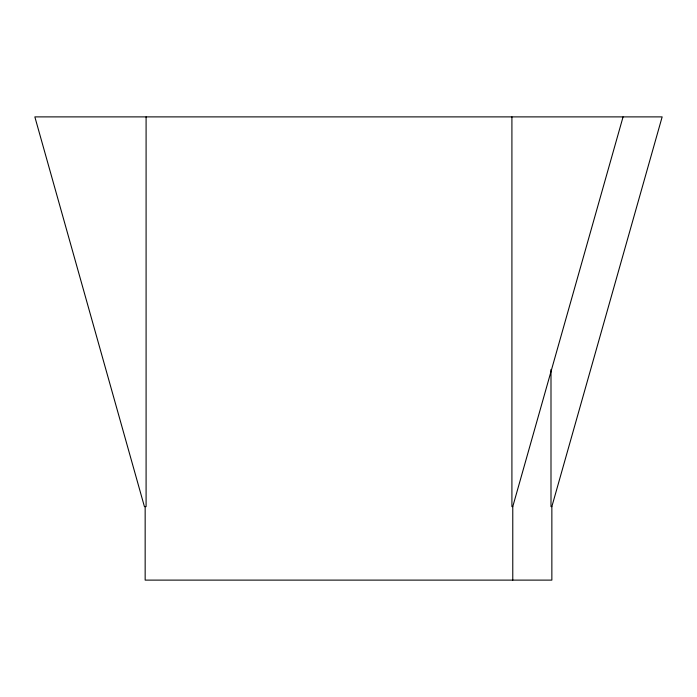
<?xml version="1.0" encoding="UTF-8"?>
<svg xmlns="http://www.w3.org/2000/svg" width="697" height="697" viewBox="0 0 697 697"><rect width="100%" height="100%" fill="white"/><g stroke="black" fill="none" stroke-linecap="round" stroke-linejoin="round"><path stroke-width="1.05" d="M512.774 580.113L512.774 506.588L623.066 116.887M145.159 506.588L145.159 580.113L551.858 580.113L551.858 506.588L662.15 116.887L34.85 116.887L144.418 506.588L146.091 506.588L146.091 116.887M512.774 506.588L511.912 506.588L511.912 116.887M551.858 506.588L550.996 506.588L550.996 369.427"/></g></svg>
